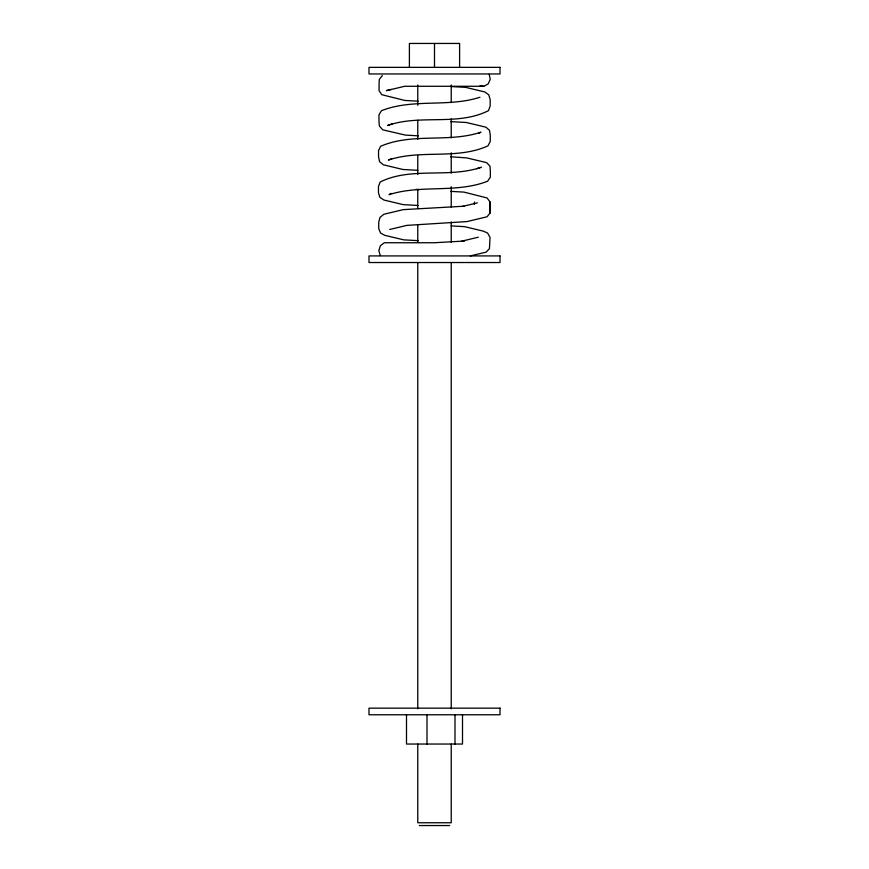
<?xml version="1.0" encoding="UTF-8"?>
<svg xmlns="http://www.w3.org/2000/svg" width="869" height="869" viewBox="0 0 869 869"><rect width="100%" height="100%" fill="white"/><g stroke="black" fill="none" stroke-linecap="round" stroke-linejoin="round"><path stroke-width="1.3" d="M389.692 229.47L406.811 225.386L466.968 221.584L487.031 216.783L490.029 213.111L490.029 208.18M490.029 206.844L490.029 201.912L487.053 197.958L464.003 192.114L450.794 191.365M382.36 75.527L379.286 79.416L379.069 84.467L379.069 90.724L381.806 94.699L404.791 100.446L418.087 101.195M391.18 193.374L389.04 194.656C421.02 184.38 456.062 193.548 487.628 181.219L490.344 177.233L490.344 170.921L489.953 166.12L486.607 162.644L466.707 157.886L450.566 156.789M391.202 89.398L386.433 90.637L404.65 86.281L483.794 86.281L488.128 83.967L490.214 79.416L489.236 74.365M478.689 133.294L480.926 132.186C448.491 143.027 412.351 132.544 380.665 146.264L378.547 150.511L378.547 156.822L379.568 161.591L383.348 164.806L402.89 169.477L417.804 170.324M391.778 158.571L388.443 160.059C420.596 149.12 456.779 160.081 487.998 145.84L490.268 141.419L490.268 135.13L489.475 130.307L485.901 127.178L466.273 122.486L450.609 121.606M392.093 123.93L387.541 125.516C420.02 113.98 457.539 126.385 488.53 110.624L490.17 105.92L490.17 99.642L488.769 94.84L484.869 91.973L465.632 87.367L450.968 86.542M476.809 168.738L480.394 167.532M479.96 97.252C448.024 107.582 412.971 98.273 381.469 110.7L378.96 114.817L378.96 121.084L379.427 126.103L382.708 129.818L405.475 135.108L418.467 135.836M481.589 167.13C448.947 178.579 411.58 166.533 380.242 181.947L378.46 186.444L378.46 192.766L379.851 197.339L383.892 200.011L403.227 204.639L417.967 205.464M462.275 206.485L477.407 202.868M461.602 241.202L478.352 237.204M470.325 255.92L486.086 252.151L489.443 248.686L490.04 237.422L487.65 233.077L483.186 231.1L464.589 226.657L451.12 225.897M464.003 206.214L403.205 209.646L383.87 214.263L380.003 217.391L378.721 222.225L378.721 228.525L380.524 233.011L384.717 235.314L403.737 239.855L418.228 240.67M464.589 241.039L434.272 242.744L384.326 242.744L380.35 245.786L378.83 250.696L380.35 255.616M419.336 825.55L449.664 825.55M416.175 189.409L418.858 189.561M480.09 85.673L483.794 86.281M490.029 201.912L490.029 213.111M474.409 202.042L474.409 204.291M462.504 714.763L462.504 744.038L406.496 744.038L406.496 714.763M459.603 67.358L459.603 43.45L409.397 43.45L409.397 67.358M454.998 714.763L454.998 744.038M451.228 84.988L451.228 102.618M451.228 118.89L451.228 137.878M451.228 152.792L451.228 173.137M451.228 186.705L451.228 207.05M451.228 221.964L451.228 242.31M451.228 262.644L451.228 708.843M451.228 744.103L451.228 822.758L417.772 822.758L417.772 744.103M434.5 43.45L434.5 67.358M426.994 714.763L426.994 744.038M417.772 84.988L417.772 105.334M417.772 120.248L417.772 139.236M417.772 155.508L417.772 174.495M417.772 189.409L417.772 208.397M417.772 224.68L417.772 242.31M417.772 262.644L417.772 708.843M500.012 67.358L368.988 67.358L368.988 73.952L500.012 73.952L500.012 67.358M500.012 255.92L368.988 255.92L368.988 262.525L500.012 262.525L500.012 255.92M500.012 708.159L368.988 708.159L368.988 714.763L500.012 714.763L500.012 708.159"/></g></svg>
